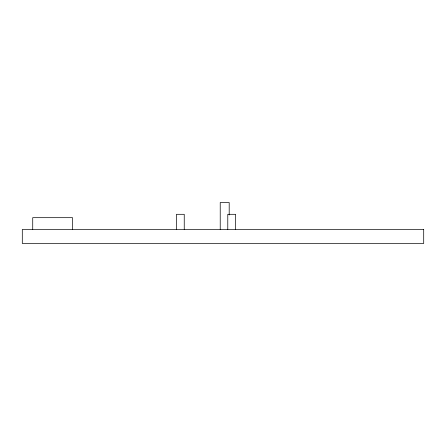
<?xml version="1.0" encoding="UTF-8"?>
<svg xmlns="http://www.w3.org/2000/svg" width="446" height="446" viewBox="0 0 446 446"><rect width="100%" height="100%" fill="white"/><g stroke="black" fill="none" stroke-linecap="round" stroke-linejoin="round"><path stroke-width="0.67" d="M235.633 229.445L235.633 214.309L227.783 214.309L227.783 229.445M229.194 214.955L229.194 202.54L220.224 202.54L220.224 229.445M184.243 229.445L184.243 214.309L176.438 214.309L176.438 229.445M72.525 229.445L72.525 217.676L32.725 217.676L32.725 229.445M423.7 229.445L22.3 229.445L22.3 243.46L423.7 243.46L423.7 229.445"/></g></svg>
